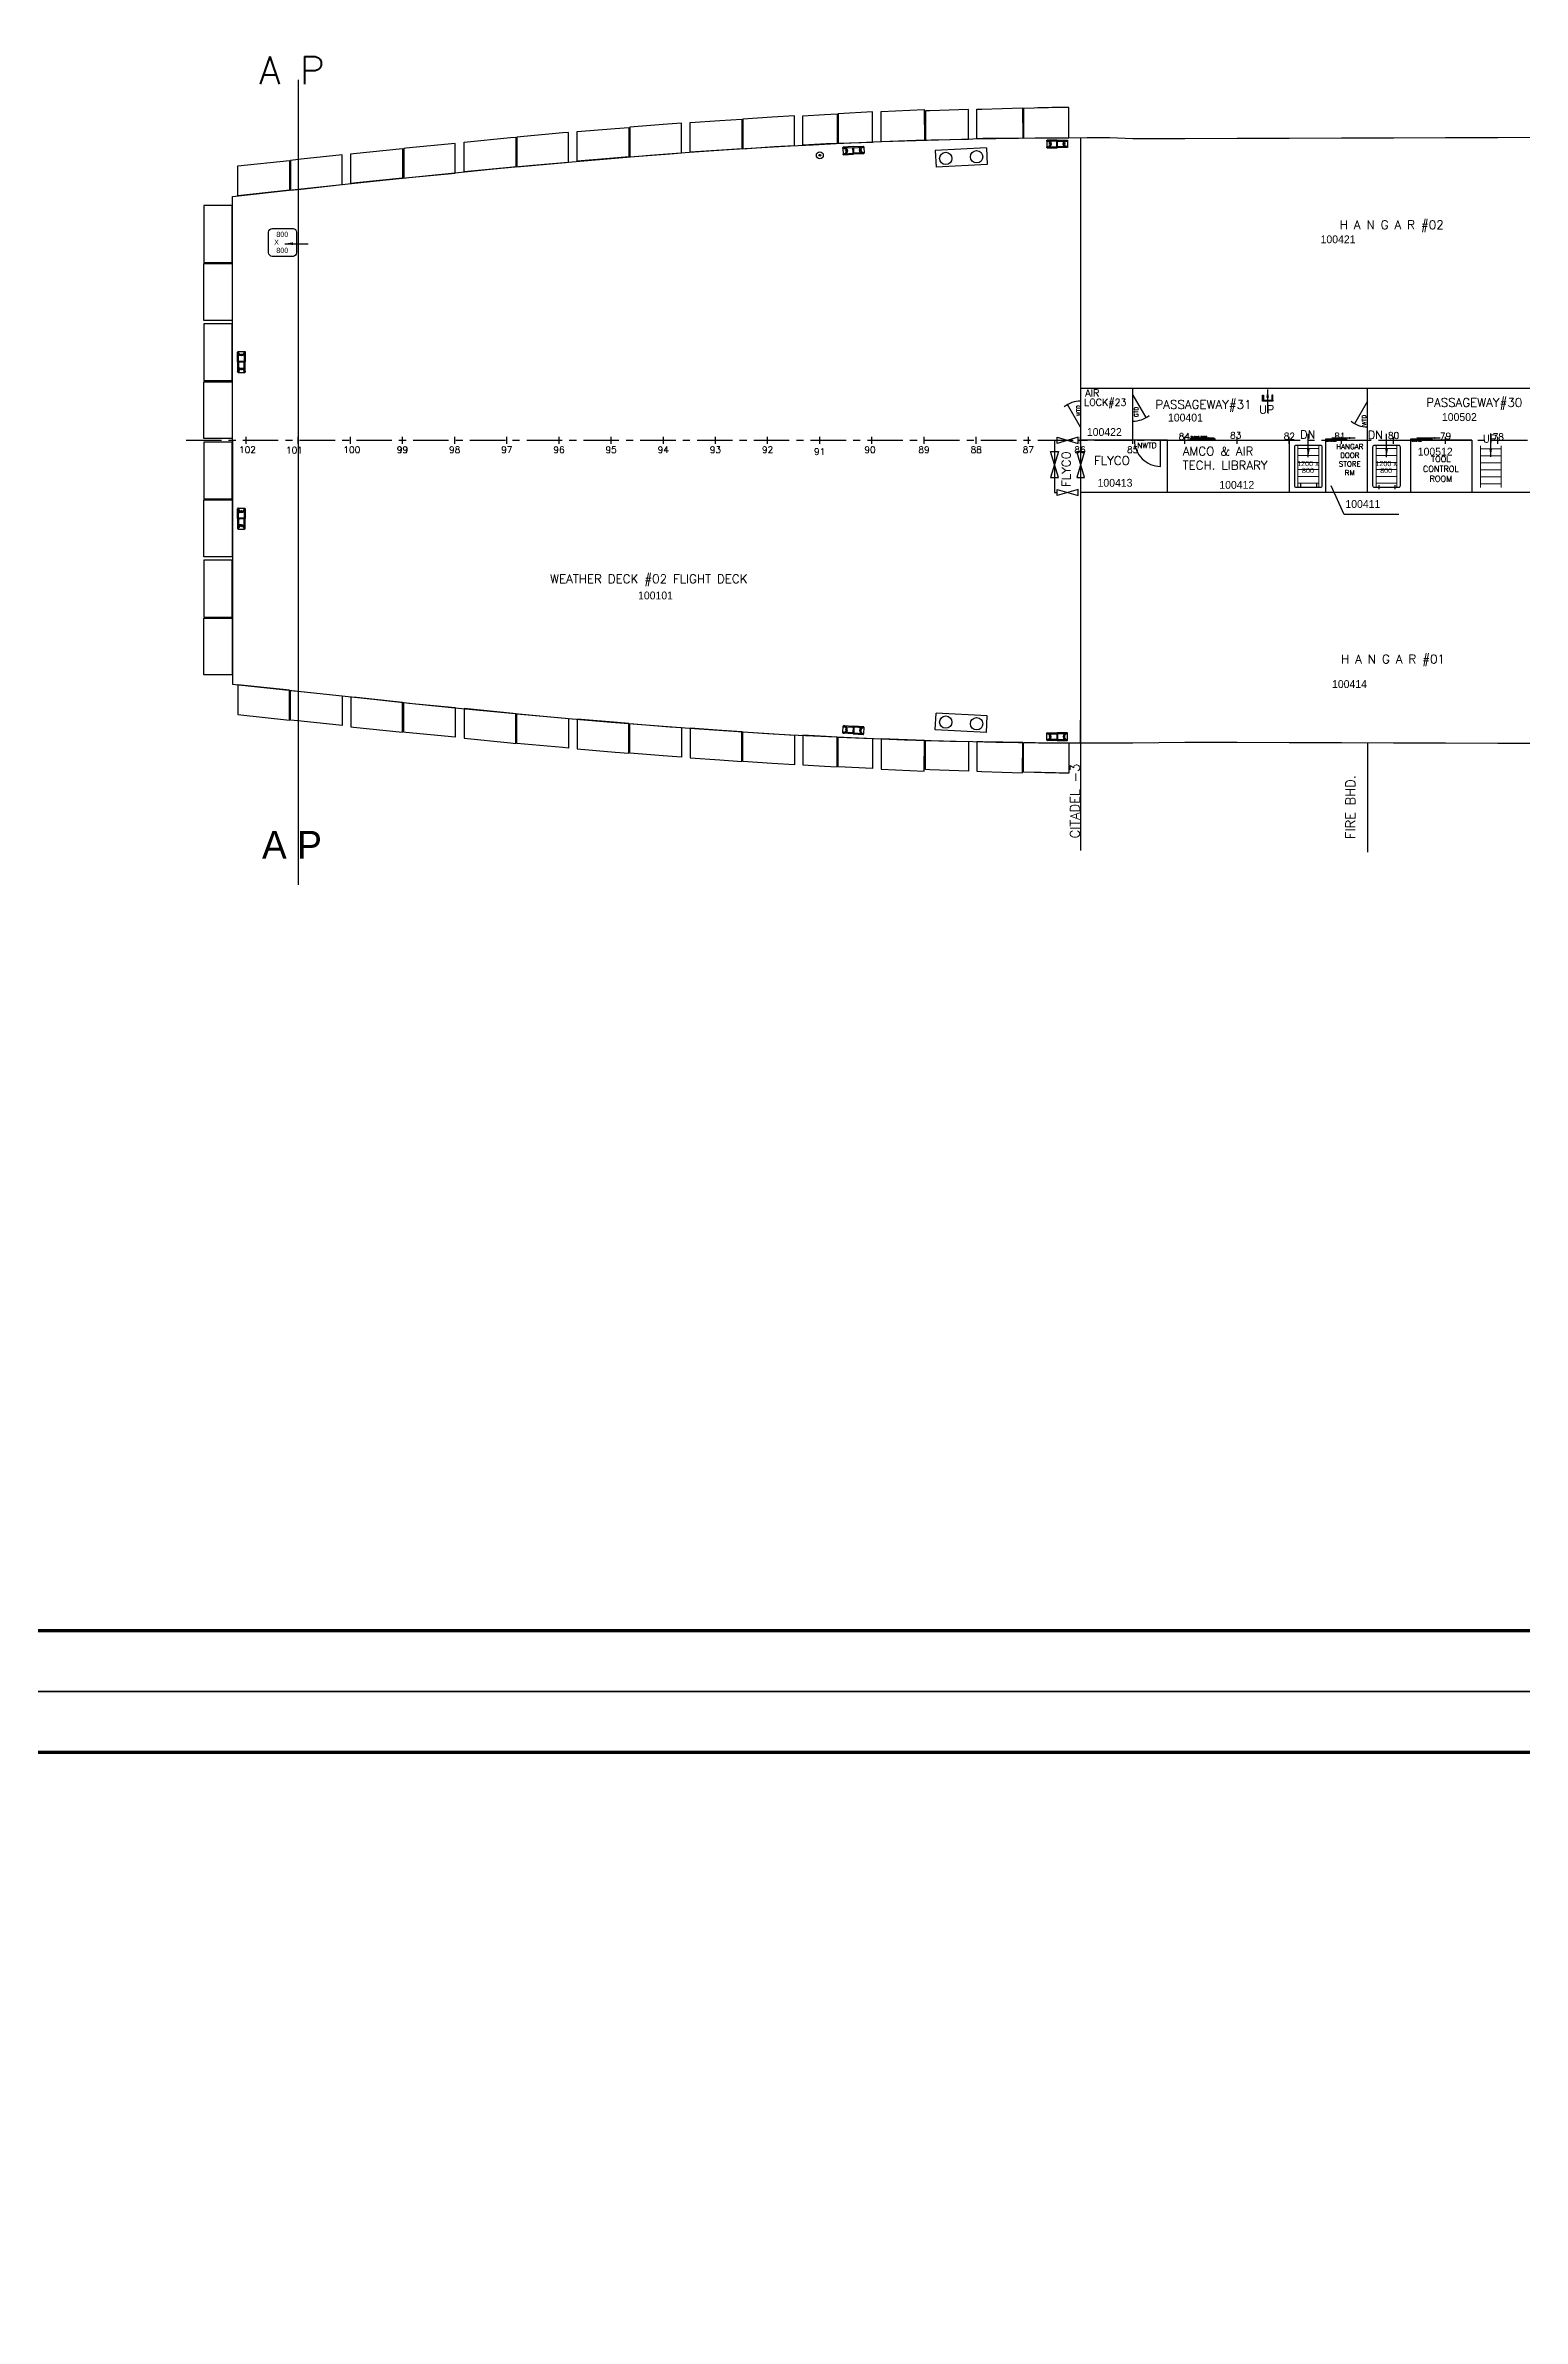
# Model space of a CAD drawing. Header units: inches. Extents: x -439515 to 171412, y -8673 to 415183.
# Drawn here: x 9820 to 46243, y 102012 to 158073 of the extents above; entities that cross this region are included whole.
import ezdxf
from ezdxf.enums import TextEntityAlignment as Align

# ---------------------------------------------------------------- set-up
doc = ezdxf.new("R2010")
doc.units = ezdxf.units.IN
doc.header["$LTSCALE"] = 700
doc.header["$MEASUREMENT"] = 0
for name, pattern in [('CENTER', [2, 1.25, -0.25, 0.25, -0.25]), ('CONTINU', [0]), ('DOTDASH1', [1600, 1000, -250, 100, -250])]:
    doc.linetypes.add(name, pattern=pattern)
for name, color, linetype in [('00', 7, 'Continuous'), ('01', 7, 'Continuous'), ('01DK', 7, 'Continuous'), ('1 DECK', 7, 'Continuous'), ('AP & CLS', 7, 'Continuous'), ('COMPT.NOS', 4, 'Continuous'), ('COMPTNAME', 7, 'Continuous'), ('HATCH', 142, 'Continuous'), ('HATCHES', 7, 'Continuous'), ('LIGHT_BULKHEADS', 7, 'Continuous'), ('UP-DOWN', 7, 'Continuous')]:
    doc.layers.add(name, color=color, linetype=linetype)
doc.layers.add('LADDER', color=7, linetype='Continuous', lineweight=15)
doc.styles.add('ROMANS', font='romans')
doc.styles.add('style1', font='romans.shx', dxfattribs={"height": 250})
doc.dimstyles.new('Copy(2) of Standard', dxfattribs={"dimtxt": 200, "dimasz": 150, "dimexe": 25, "dimexo": 25, "dimgap": 50, "dimtad": 2, "dimdec": 0, "dimzin": 0, "dimdsep": 46, "dimtxsty": 'Standard', "dimcen": 0, "dimclrd": 40, "dimclre": 40, "dimadec": 0, "dimazin": 0, "dimtfac": 1, "dimtdec": 0, "dimtmove": 2, "dimatfit": 3, "dimfxl": 1, "dimtolj": 1, "dimtzin": 0, "dimarcsym": 0})
doc.dimstyles.get("Standard").update_dxf_attribs({"dimtxt": 150.18, "dimasz": 200.18, "dimexe": 0.8, "dimexo": 0.625, "dimgap": 0.09, "dimtad": 0, "dimtih": 1, "dimtoh": 1, "dimdec": 0, "dimzin": 0, "dimdsep": 46, "dimtxsty": 'Standard', "dimcen": 8.09, "dimclrd": 40, "dimclre": 40, "dimadec": 0, "dimazin": 0, "dimtfac": 1, "dimtdec": 0, "dimtofl": 0, "dimtmove": 0, "dimatfit": 3, "dimfxl": 1, "dimtolj": 1, "dimtzin": 0, "dimarcsym": 0})

# ---------------------------------------------------------------- blocks, each defined once
blk = doc.blocks.new('FAIRB')
for p, q in [((4882, 9010), (4882, 9185)), ((4882, 9170), (4882, 9185)), ((4897, 9200), (5182, 9200)), ((4897, 9170), (5182, 9170)), ((5467, 9200), (5182, 9200)), ((5467, 9170), (5182, 9170)), ((5482, 9170), (5482, 9185)), ((5482, 9010), (5482, 9185)), ((4882, 8995), (4882, 9010)), ((5182, 9010), (4897, 9010)), ((5182, 8980), (4897, 8980)), ((5171, 9150), (5171, 9030)), ((5182, 9010), (5467, 9010)), ((5182, 8980), (5467, 8980)), ((5193, 9150), (5193, 9030)), ((5482, 8995), (5482, 9010))]:
    blk.add_line(p, q)
for centre, radius, start, end in [((4897, 9185), 15, 90, 270), ((4897, 9090), 110, 270, 90), ((4897, 9090), 80, 270, 90), ((5151, 9150), 20, 0, 90), ((5213, 9150), 20, 90, 180), ((5467, 9090), 110, 90, 270), ((5467, 9090), 80, 90, 270), ((5467, 9185), 15, 270, 90), ((4897, 8995), 15, 90, 270), ((4977, 9090), 20, 97.18076, 262.81924), ((5151, 9030), 20, 270, 0), ((5213, 9030), 20, 180, 270), ((5387, 9090), 20, 277.18076, 82.81924), ((5467, 8995), 15, 270, 90)]:
    blk.add_arc(centre, radius, start, end)
blk = doc.blocks.new('H 800x800')
at = {"layer": 'HATCH'}
blk.add_lwpolyline([(51335, -32897), (51935, -32897, -0.414214), (52035, -32997), (52035, -33597, -0.414214), (51935, -33697), (51335, -33697, -0.414214), (51235, -33597), (51235, -32997, -0.414214)], format="xyb", close=True, dxfattribs=at)
at = {"layer": 'HATCHES'}
for s, p in [('  X', (51277, -33364)), ('800', (51455, -33139)), ('800', (51455, -33600))]:
    blk.add_text(s, height=150, dxfattribs=at).set_placement(p)
blk = doc.blocks.new('A1M', base_point=(36991, 2400))
at = {"linetype": 'Continuous'}
for p, q in [((37491, 2550), (36491, 2250)), ((36491, 2550), (37491, 2250)), ((36491, 2250), (36491, 2550)), ((37491, 2250), (37491, 2550))]:
    blk.add_line(p, q, dxfattribs=at)
blk = doc.blocks.new('fghghj')
at = {"color": 3, "linetype": 'Continuous'}
blk.add_lwpolyline([(318315, -37952), (318615, -37952), (318615, -37927), (318315, -37927)], close=True, dxfattribs=at)
at = {"layer": '00', "color": 3}
for points in [[(318345, -38102), (318345, -37952), (318315, -37952), (318315, -38102)], [(318585, -38102), (318585, -37952), (318615, -37952), (318615, -38102)]]:
    blk.add_lwpolyline(points, close=True, dxfattribs=at)
at = {"layer": '01', "color": 4, "linetype": 'ByBlock'}
blk.add_line((318615, -37927), (318615, -37927), dxfattribs=at)
blk.add_line((318615, -37927), (318615, -37927), dxfattribs=at)
blk = doc.blocks.new('A$C49E2739F')
at = {"layer": 'LADDER', "color": 3}
for p, q in [((112, 600), (1312, 600)), ((200, 600), (200, 0)), ((400, 600), (400, 0)), ((600, 600), (600, 0)), ((800, 600), (800, 0)), ((1000, 600), (1000, 0)), ((1200, 600), (1200, 0)), ((112, 0), (1312, 0))]:
    blk.add_line(p, q, dxfattribs=at)
blk = doc.blocks.new('WT DOORS')
at = {"color": 7}
blk.add_line((30323, -121880), (29948, -121230), dxfattribs=at)
at = {"linetype": 'ByBlock'}
blk.add_arc((30323, -121880), 750, 89.93949, 128.58395, dxfattribs=at)
blk = doc.blocks.new('A$C4BFF05FE')
at = {"color": 3}
blk.add_lwpolyline([(-1189, 0), (0, 0), (0, 841), (-1189, 841)], close=True, dxfattribs=at)
at = {"color": 4, "const_width": 0.5}
blk.add_lwpolyline([(-1169, 10), (-10, 10), (-10, 831), (-1169, 831)], close=True, dxfattribs=at)

msp = doc.modelspace()

# ---------------------------------------------------------------- hatches: boundary and pattern name
at = {"linetype": 'ByBlock', "lineweight": -2, "ltscale": 0.2}
h = msp.add_hatch(color=0, dxfattribs=at)
edge = h.paths.add_edge_path()
edge.add_arc((38045.3, 148335.9), 8.39, 0, 360)
h = msp.add_hatch(color=0, dxfattribs=at)
edge = h.paths.add_edge_path()
edge.add_arc((38655.5, 148335.9), 8.39, 0, 360)
h = msp.add_hatch(color=0, dxfattribs=at)
edge = h.paths.add_edge_path()
edge.add_arc((41389.1, 148335.9), 8.39, 0, 360)
h = msp.add_hatch(color=0, dxfattribs=at)
edge = h.paths.add_edge_path()
edge.add_arc((41389.1, 148335.9), 8.39, 0, 360)
h = msp.add_hatch(color=0, dxfattribs=at)
edge = h.paths.add_edge_path()
edge.add_arc((41903.7, 148335.9), 8.39, 0, 360)
h = msp.add_hatch(color=0, dxfattribs=at)
edge = h.paths.add_edge_path()
edge.add_arc((41903.7, 148335.9), 8.39, 0, 360)
h = msp.add_hatch(color=0, dxfattribs=at)
edge = h.paths.add_edge_path()
edge.add_arc((43489.7, 148335.9), 8.39, 0, 360)
h = msp.add_hatch(color=0, dxfattribs=at)
edge = h.paths.add_edge_path()
edge.add_arc((44004.3, 148335.9), 8.39, 0, 360)

# ---------------------------------------------------------------- linework, layer by layer
at = {"color": 7, "linetype": 'Continuous'}
for p, q in [((33020.6, 155545.6), (31758.6, 155478.5)), ((31758.6, 155478.5), (31780.4, 155067.6)), ((33020.6, 155545.6), (33042.4, 155134.6)), ((33042.4, 155134.6), (31780.4, 155067.6)), ((14767.6, 148250.1), (14767.6, 148421.6)), ((16053.7, 148250.1), (16053.7, 148421.6)), ((17339.7, 148250.1), (17339.7, 148421.6)), ((18625.8, 148250.1), (18625.8, 148421.6)), ((19911.8, 148250.1), (19911.8, 148421.6)), ((21197.9, 148250.1), (21197.9, 148421.6)), ((22484, 148250.1), (22484, 148421.6)), ((23770, 148250.1), (23770, 148421.6)), ((25056.1, 148250.1), (25056.1, 148421.6)), ((26342.2, 148250.1), (26342.2, 148421.6)), ((27628.2, 148250.1), (27628.2, 148421.6)), ((28914.3, 148250.1), (28914.3, 148421.6)), ((30200.3, 148250.1), (30200.3, 148421.6)), ((31486.4, 148250.1), (31486.4, 148421.6)), ((32772.5, 148250.1), (32772.5, 148421.6)), ((34701.6, 147047.5), (34769.6, 147047.5)), ((31758.6, 141193.2), (31780.4, 141604.1)), ((33042.4, 141537.1), (31780.4, 141604.1)), ((33020.6, 141126.2), (33042.4, 141537.1)), ((33020.6, 141126.2), (31758.6, 141193.2))]:
    msp.add_line(p, q, dxfattribs=at)
for p, q in [((35344.6, 155799.7), (35344.6, 140872)), ((35987.6, 148335.9), (36634.4, 148335.9)), ((35344.6, 140872), (35344.6, 141429.3))]:
    msp.add_line(p, q)
at = {"color": 7}
for p, q in [((35344.6, 149621.9), (50134.3, 149621.9)), ((42417.9, 147049.8), (42417.9, 149621.9)), ((34058.5, 148250.1), (34058.5, 148421.6)), ((34701.6, 148335.9), (34701.6, 147047.5)), ((36630.7, 148250.1), (36630.7, 148421.6)), ((37916.7, 148250.1), (37916.7, 148421.6)), ((39202.8, 148250.1), (39202.8, 148421.6)), ((51420.4, 147049.8), (35344.6, 147049.8))]:
    msp.add_line(p, q, dxfattribs=at)
at = {"color": 5}
for p, q in [((35344.6, 148250.1), (35344.6, 148421.6)), ((40488.8, 148250.1), (40488.8, 148421.6)), ((41774.9, 148250.1), (41774.9, 148421.6)), ((43061, 148250.1), (43061, 148421.6)), ((44347, 148250.1), (44347, 148421.6)), ((45633.1, 148250.1), (45633.1, 148421.6))]:
    msp.add_line(p, q, dxfattribs=at)
at = {"color": 42}
for p, q in [((37488, 148335.9), (40488.8, 148335.9)), ((40488.8, 148335.9), (40488.8, 147049.8))]:
    msp.add_line(p, q, dxfattribs=at)
at = {"linetype": 'CONTINU'}
msp.add_line((44990.1, 148335.9), (43489.7, 148335.9), dxfattribs=at)
at = {"color": 7}
for points in [[(29369.2, 156389.6), (29369.2, 155659.9), (30214.9, 155691.8), (30213.8, 156433)], [(31519.3, 156456.8), (31521.6, 155737.9), (31657.1, 155741.8), (32578.4, 155765.7), (32578.4, 156494.9), (31625.7, 156461.9)], [(22716.8, 155928.4), (22577.8, 155916.6), (21443, 155814.5), (21443, 155082.8), (22641.2, 155190.6), (22716.8, 155197)], [(22930.3, 155947.4), (23867.8, 156026.7), (24203.2, 156053.6), (24203.2, 155322.5), (23927.6, 155300.4), (22930.3, 155216)], [(25502.4, 156153.9), (25161.1, 156130.2), (24228.9, 156055.6), (24228.9, 155324.5), (25215.4, 155403.4), (25502.4, 155423.3)], [(26988.8, 156258), (26988.8, 155527.5), (26501.4, 155494), (25715.8, 155439.6), (25715.8, 156170.1), (26451.3, 156221.1)], [(27015.6, 156256.8), (27015.6, 155526.3), (27789.7, 155579.5), (28288.9, 155609.7), (28288.9, 156339.9), (27742.7, 156306.7)], [(28499.4, 155613), (28499.1, 156340), (29032.8, 156372.4), (29343.5, 156388.3), (29344.3, 155654.9), (29073.6, 155644.7)], [(17138.9, 155372.8), (16125, 155266), (15865.6, 155238.5), (15865.6, 154505.6), (16201.6, 154541.2), (17138.9, 154640)], [(17353.2, 155401.4), (17412.9, 155407.7), (18626, 155532.3), (18626, 154799.7), (17488.3, 154682.9), (17353.2, 154668.6)], [(19926.6, 155659.1), (18704.3, 155540.9), (18653.1, 155535.6), (18653.1, 154803), (18776.6, 154815.7), (19926.6, 154926.9)], [(20144.6, 155687), (21284.8, 155800.3), (21417.3, 155812.2), (21417.3, 155080.5), (21353.5, 155074.7), (20144.6, 154954.6)], [(14566.7, 155100.8), (15839.9, 155235.7), (15839.9, 154502.9), (14566.7, 154367.9)], [(13723.3, 152721.3), (14422.6, 152721.3), (14422.6, 154123.1), (13723.3, 154123.1)], [(13723.3, 151293.8), (13723.3, 152695.6), (14422.6, 152695.6), (14422.6, 151293.8)], [(13723.3, 149806.3), (14422.6, 149806.3), (14422.6, 151208.1), (13723.3, 151208.1)], [(13723.3, 148378.7), (13723.3, 149780.5), (14422.6, 149780.5), (14422.6, 148378.7)], [(13723.3, 146891.2), (14422.6, 146891.2), (14422.6, 148293), (13723.3, 148293)], [(13723.3, 145463.7), (13723.3, 146865.5), (14422.6, 146865.5), (14422.6, 145463.7)], [(13723.3, 143976.1), (14422.6, 143976.1), (14422.6, 145377.9), (13723.3, 145377.9)], [(13723.3, 142548.6), (13723.3, 143950.4), (14422.6, 143950.4), (14422.6, 142548.6)], [(14566.7, 141570.9), (15839.9, 141436), (15839.9, 142168.8), (14566.7, 142303.8)], [(17138.9, 141299), (16125, 141405.8), (15865.6, 141433.2), (15865.6, 142166.1), (16201.6, 142130.5), (17138.9, 142031.8)], [(17353.2, 141270.3), (17412.9, 141264), (18626, 141139.5), (18626, 141872.1), (17488.3, 141988.9), (17353.2, 142003.1)], [(19926.6, 141012.7), (18704.3, 141130.8), (18653.1, 141136.1), (18653.1, 141868.7), (18776.6, 141856), (19926.6, 141744.8)], [(20144.6, 140984.7), (21284.8, 140871.5), (21417.3, 140859.6), (21417.3, 141591.3), (21353.5, 141597), (20144.6, 141717.1)], [(22716.8, 140743.3), (22577.8, 140755.1), (21443, 140857.2), (21443, 141589), (22641.2, 141481.1), (22716.8, 141474.7)], [(22930.3, 140724.4), (23867.8, 140645), (24203.2, 140618.2), (24203.2, 141349.3), (23927.6, 141371.3), (22930.3, 141455.7)], [(25502.4, 140517.9), (25161.1, 140541.5), (24228.9, 140616.1), (24228.9, 141347.2), (25215.4, 141268.3), (25502.4, 141248.4)], [(26988.8, 140413.7), (26988.8, 141144.2), (26501.4, 141177.7), (25715.8, 141232.2), (25715.8, 140501.7), (26451.3, 140450.7)], [(27015.6, 140414.9), (27015.6, 141145.4), (27789.7, 141092.3), (28288.9, 141062), (28288.9, 140331.9), (27742.7, 140365)], [(28499.4, 141058.7), (28499.1, 140331.7), (29032.8, 140299.3), (29343.5, 140283.4), (29344.3, 141016.9), (29073.6, 141027)], [(29369.2, 140282.1), (29369.2, 141011.8), (30214.9, 140979.9), (30213.8, 140238.7)], [(31519.3, 140214.9), (31521.6, 140933.8), (31657.1, 140929.9), (32578.4, 140906), (32578.4, 140176.8), (31625.7, 140209.8)]]:
    msp.add_lwpolyline(points, close=True, dxfattribs=at)
for points in [[(31486.8, 156495.1), (31492.3, 155737), (30427.1, 155700.2), (30428.2, 156443.7), (31486.8, 156494.5)], [(33916.4, 156536.5), (33918.7, 155789.3), (32937.2, 155775.6), (32786.3, 155770.3), (32786.3, 156499.6), (32912.9, 156503.9), (33916.4, 156536.1)], [(31486.8, 140176.6), (31492.3, 140934.7), (30427.1, 140971.5), (30428.2, 140228.1), (31486.8, 140177.2)], [(33916.4, 140135.3), (33918.7, 140882.5), (32937.2, 140896.1), (32786.3, 140901.4), (32786.3, 140172.2), (32912.9, 140167.8), (33916.4, 140135.7)]]:
    msp.add_lwpolyline(points, dxfattribs=at)
for points in [[(33938.9, 155789.5), (34222.1, 155792.7, -0.0040194), (34916.6, 155798.3, -0.0039156), (35056.3, 155798.3), (35056.3, 156547, 0.0009973), (34905, 156544.9, 0.0034315), (34199.7, 156528.7), (33938.9, 156520.4), (33938.9, 155790.8)], [(36673.5, 148335.9, 0.4142136), (37316.6, 147692.8), (37316.6, 148335.9)], [(33938.9, 140882.2), (34222.1, 140879, 0.0040194), (34916.6, 140873.4, 0.0039156), (35056.3, 140873.4), (35056.3, 140124.7, -0.0009973), (34905, 140126.9, -0.0034315), (34199.7, 140143), (33938.9, 140151.3), (33938.9, 140880.9)]]:
    msp.add_lwpolyline(points, format="xyb", dxfattribs=at)
at = {"color": 5, "linetype": 'CENTER'}
msp.add_lwpolyline([(13286.9, 148335.9), (107364.1, 148335.9), (150796.5, 148335.9)], dxfattribs=at)
at = {"linetype": 'CONTINU'}
msp.add_lwpolyline([(37488, 147049.8), (37488, 148335.9), (35344.6, 148335.9)], dxfattribs=at)
at = {"color": 0, "linetype": 'ByBlock', "lineweight": -2, "ltscale": 0.2}
for points in [[(38045.3, 148375.6), (38655.5, 148375.6), (38655.5, 148344.7), (38045.3, 148344.7)], [(41389.1, 148375.1), (41903.5, 148375.1), (41903.5, 148344.3), (41389.1, 148344.3)], [(41389.1, 148375.1), (41903.5, 148375.1), (41903.5, 148344.3), (41389.1, 148344.3)], [(43489.7, 148375.1), (44004.1, 148375.1), (44004.1, 148344.3), (43489.7, 148344.3)], [(43489.7, 148375.1), (44004.1, 148375.1), (44004.1, 148344.3), (43489.7, 148344.3)]]:
    msp.add_lwpolyline(points, close=True, dxfattribs=at)
at = {"color": 42}
msp.add_lwpolyline([(41389.1, 147049.8), (41389.1, 148335.9), (42417.9, 148335.9)], dxfattribs=at)
msp.add_lwpolyline([(43489.7, 148335.9), (44990.1, 148335.9), (44990.1, 147049.8)])
at = {"color": 7, "linetype": 'Continuous'}
for centre in [(32019.5, 155286.3), (32781.5, 155326.8), (32019.5, 141385.4), (32781.5, 141344.9)]:
    msp.add_circle(centre, 152.4, dxfattribs=at)
at = {"color": 0, "linetype": 'ByBlock', "lineweight": -2, "ltscale": 0.2}
for centre in [(38045.3, 148335.9), (38655.5, 148335.9), (41389.1, 148335.9), (41389.1, 148335.9), (41903.7, 148335.9), (41903.7, 148335.9)]:
    msp.add_circle(centre, 8.39, dxfattribs=at)
at = {"layer": '00'}
msp.add_line((43489.7, 147049.8), (43489.7, 148335.9), dxfattribs=at)
at = {"layer": '01', "color": 1, "linetype": 'ByBlock'}
msp.add_line((36630.7, 148335.9), (36630.7, 149621.9), dxfattribs=at)
at = {"layer": '01', "linetype": 'ByBlock'}
for p, q in [((34701.6, 148335.9), (34769.6, 148335.9)), ((35284, 148335.9), (35344.6, 148335.9))]:
    msp.add_line(p, q, dxfattribs=at)
at = {"layer": '01', "color": 4, "linetype": 'ByBlock'}
for p, q in [((35344.6, 140872), (35344.6, 138220)), ((42418.8, 140878.5), (42418.8, 138179.4))]:
    msp.add_line(p, q, dxfattribs=at)
at = {"layer": '01DK'}
for radius in [85.7, 21.4]:
    msp.add_circle((28914.3, 155366.1), radius, dxfattribs=at)
at = {"layer": '1 DECK', "color": 7}
for q in [(14432.2, 154350.7), (14432.2, 142321.1)]:
    msp.add_line((14432.2, 148335.9), q, dxfattribs=at)
at = {"layer": '1 DECK', "color": 0, "linetype": 'Continuous'}
for points in [[(14432.2, 154350.7), (16053.7, 154526.1), (17982.7, 154732.7), (18947.3, 154833.9), (19911.8, 154931.6), (20875.5, 155026.8), (21840.1, 155117.7), (22804.6, 155205.2), (23770, 155288.3), (24733.7, 155365.5), (25698.3, 155438.4), (26662.8, 155504.4), (27628.2, 155564.4), (28190.7, 155597), (28752.2, 155626.1), (29314.7, 155653.6), (29877.1, 155678.4), (30439.5, 155700.7), (31002, 155721.3), (31564.4, 155739.3), (32127.7, 155754.7), (32690.2, 155768.4), (33253.5, 155779.6), (33815.9, 155788.2), (34379.2, 155794.2), (34941.6, 155798.5), (35504.9, 155800.2), (36067.4, 155799.3), (36630.7, 155775.2)], [(14432.2, 142321.1), (16053.7, 142145.6), (17982.7, 141939), (18947.3, 141837.8), (19911.8, 141740.1), (20875.5, 141644.9), (21840.1, 141554), (22804.6, 141466.6), (23770, 141383.4), (24733.7, 141306.2), (25698.3, 141233.4), (26662.8, 141167.4), (27628.2, 141107.3), (28190.7, 141074.8), (28752.2, 141045.6), (29314.7, 141018.2), (29877.1, 140993.3), (30439.5, 140971), (31002, 140950.4), (31564.4, 140932.4), (32127.7, 140917), (32690.2, 140903.3), (33253.5, 140892.1), (33815.9, 140883.6), (34379.2, 140877.6), (34941.6, 140873.3), (35504.9, 140871.6), (36067.4, 140872.4), (36630.7, 140875.8)]]:
    msp.add_lwpolyline(points, dxfattribs=at)
at = {"layer": '1 DECK'}
for points in [[(36630.7, 155775.2, 0), (37916.7, 155780.1, 0), (39202.8, 155784.4, 0), (40488.8, 155788.3, 0), (41774.9, 155791.6, 0), (43061, 155794.9, 0), (44347, 155799.1, 0), (45633.1, 155803, 0), (46919.2, 155807.9, 0)], [(36630.8, 140875.8, 0), (37916.7, 140891.6, 0), (39202.8, 140887.3, 0), (40488.8, 140883.4, 0), (41774.9, 140880.1, 0), (43061, 140876.9, 0), (44347, 140872.7, 0), (45633.1, 140868.7, 0), (46919.2, 140863.9, 0)]]:
    msp.add_polyline3d(points, dxfattribs=at)
at = {"layer": 'AP & CLS', "color": 7, "linetype": 'DOTDASH1'}
msp.add_line((16053.7, 157225.1), (16053.7, 137373.2), dxfattribs=at)
at = {"layer": 'COMPT.NOS', "color": 4, "linetype": 'ByBlock'}
for p, q in [((41847.7, 146506.2), (41522.6, 147213.2)), ((43195.8, 146506.2), (41847.7, 146506.2))]:
    msp.add_line(p, q, dxfattribs=at)
at = {"layer": 'HATCHES'}
for points in [[(41260.5, 148207.3), (40660.3, 148207.3, 0.4142136), (40617.4, 148164.4), (40617.4, 147221.3, 0.4142136), (40660.3, 147178.4), (41260.5, 147178.4, 0.4142136), (41303.3, 147221.3), (41303.3, 148164.4, 0.4142136)], [(43189.6, 148207.3), (42589.4, 148207.3, 0.4142136), (42546.5, 148164.4), (42546.5, 147221.3, 0.4142136), (42589.4, 147178.4), (43189.6, 147178.4, 0.4142136), (43232.4, 147221.3), (43232.4, 148164.4, 0.4142136)]]:
    msp.add_lwpolyline(points, format="xyb", close=True, dxfattribs=at)
at = {"layer": 'LIGHT_BULKHEADS'}
for p, q in [((40768.5, 147259.1), (40768.5, 147162.8)), ((41165, 147259.1), (41165, 147162.8)), ((42697.6, 147226.6), (42697.6, 147130.3)), ((43094, 147226.6), (43094, 147130.3))]:
    msp.add_line(p, q, dxfattribs=at)

# ---------------------------------------------------------------- block references
at = {"linetype": 'ByBlock', "xscale": 150, "yscale": 150, "zscale": 150}
for p in [(171412, 117476.5), (171412, -8673.5)]:
    msp.add_blockref('A$C4BFF05FE', p, dxfattribs=at)
at = {"color": 7, "linetype": 'Continuous'}
for p, xscale, yscale, zscale, rotation in [((24851, 163002.7), -0.8573749999999998, 0.8573749999999999, 0.8573749999999999, 183.3603662836836), ((24851, 133669), 0.857375, 0.857375, 0.857375, 356.6396337163164)]:
    msp.add_blockref('FAIRB', p, dxfattribs=dict(at, xscale=xscale, yscale=yscale, zscale=zscale, rotation=rotation))
at = {"color": 7}
for name, p, xscale, yscale, zscale, rotation in [('FAIRB', (30273, 163409.7), -0.8573749999999997, 0.8573749999999999, 0.8573749999999999, 180.3746444353721), ('FAIRB', (6887.2, 145774.1), -0.8573749999999997, 0.8573749999999999, 0.8573749999999999, 270.3746444353721), ('A1M', (34702.3, 147739.6), 0.6430312499999998, 0.6430312499999998, 0.6430312499999998, 270), ('A1M', (35344.6, 147739.6), 0.6430312499999998, 0.6430312499999998, 0.6430312499999998, 270), ('FAIRB', (6887.2, 150897.6), 0.8573749999999997, 0.8573749999999997, 0.8573749999999997, 269.6253555646279), ('FAIRB', (30273, 133262), 0.8573749999999997, 0.8573749999999997, 0.8573749999999997, 359.6253555646279)]:
    msp.add_blockref(name, p, dxfattribs=dict(at, xscale=xscale, yscale=yscale, zscale=zscale, rotation=rotation))
at = {"xscale": 0.8573749999999999, "yscale": 0.8573749999999999, "zscale": 0.8573749999999999}
msp.add_blockref('H 800x800', (-28604, 181763.1), dxfattribs=at)
at = {"color": 2, "xscale": 0.8573749999999999, "yscale": 0.8573749999999999, "zscale": 0.8573749999999999}
msp.add_blockref('WT DOORS', (9346.6, 253154), dxfattribs=at)
at = {"color": 2, "yscale": 0.8573749999999999, "zscale": 0.8573749999999999, "rotation": 180}
for p, xscale in [((62632.4, 44953.9), 0.8573749999999999), ((16419.9, 44803.8), -0.8573749999999999)]:
    msp.add_blockref('WT DOORS', p, dxfattribs=dict(at, xscale=xscale))
at = {"color": 5, "linetype": 'Continuous', "xscale": -0.8573749999999999, "yscale": 0.8573749999999999, "zscale": 0.8573749999999999, "rotation": 180}
msp.add_blockref('fghghj', (-233086.5, 116782.8), dxfattribs=at)
at = {"color": 7, "xscale": 0.5144249999800377, "yscale": 0.5144250000798493, "zscale": 0.5144249999999999}
for p in [(35026.8, 148335.9), (35026.8, 147047.5)]:
    msp.add_blockref('A1M', p, dxfattribs=at)
at = {"layer": 'LIGHT_BULKHEADS', "color": 3, "extrusion": (0, 0, -1), "xscale": 0.8573749999999999, "yscale": 0.8573749999999999, "zscale": -0.8573749999999999, "rotation": 270}
for p in [(-41217.5, 148303.4), (-43146.6, 148303.4), (-45718.7, 148292.9)]:
    msp.add_blockref('A$C49E2739F', p, dxfattribs=at)

# ---------------------------------------------------------------- texts
at = {"linetype": 'Continuous', "style": 'ROMANS'}
msp.add_text('A P', height=685.9, dxfattribs=at).set_placement((15086.8, 157118.3))
at = {"color": 7, "style": 'ROMANS'}
for s, p in [('WTD', (35342.2, 148932.3)), ('GTD', (36767.9, 148906.9)), ('WTD', (42387.2, 148695.2))]:
    msp.add_text(s, height=101.6, rotation=90, dxfattribs=at).set_placement(p)
for s, p in [('102', (14799.9, 148022.1)), ('101', (15957.5, 148011.7)), ('100', (17372, 148022.1)), ('100', (17372, 148022.1)), ('99', (18617.7, 148022.1)), ('99', (18624, 148022.1)), ('98', (19910.1, 148022.1)), ('97', (21196.2, 148022.1)), ('96', (22482.2, 148022.1)), ('95', (23768.3, 148022.1)), ('94', (25054.4, 148022.1)), ('93', (26340.4, 148022.1)), ('92', (27626.5, 148022.1)), ('91', (28912.5, 147974.8)), ('90', (30153.1, 148022.1)), ('90', (30153.1, 148022.1)), ('89', (31484.7, 148022.1)), ('88', (32770.7, 148022.1)), ('87', (34056.8, 148022.1)), ('86', (35331.3, 148022.1)), ('85', (36630.7, 148022.1)), ('84', (37903.5, 148350.4)), ('83', (39171.8, 148376.2)), ('82', (40494.4, 148355.4)), ('81', (41738.1, 148355.4)), ('80', (43061.5, 148369.6)), ('79', (44343.1, 148360)), ('78', (45643.4, 148337.1))]:
    msp.add_text(s, height=162.04, dxfattribs=at).set_placement(p, align=Align.CENTER)
for s, height, p in [('NWTD', 135.47, (36738.3, 148140.8, 0)), ('SLIDING DOOR', 27.094, (41406.6, 148305.7)), ('SLIDING DOOR', 27.094, (41406.6, 148305.7)), ('SLIDING DOOR', 27.094, (43507.2, 148305.7)), ('SLIDING DOOR', 27.094, (43507.2, 148305.7))]:
    msp.add_text(s, height=height, dxfattribs=at).set_placement(p)
at = {"style": 'ROMANS'}
msp.add_text('UP', height=186.67, dxfattribs=at).set_placement((45263.1, 148281))
at = {"color": 7, "style": 'ROMANS'}
for s, p in [('CITADEL -3', (35324.7, 140357.4)), ('FIRE BHD.', (42116.5, 140078.6))]:
    msp.add_text(s, height=235.78, rotation=90, dxfattribs=at).set_placement(p, align=Align.RIGHT)
at = {"color": 7}
msp.add_text('A P', height=685.9, dxfattribs=at).set_placement((15158.5, 138014))
at = {"insert": (38061.8, 148436.7), "char_height": 42.869, "width": 533.201, "attachment_point": 1}
msp.add_mtext('{\\Fromans.shx|c0;SLIDING DOOR}', dxfattribs=at)
at = {"layer": 'COMPT.NOS', "color": 4, "linetype": 'ByBlock', "char_height": 192.91, "width": 1570.243, "attachment_point": 1}
for s, insert in [('100421', (41262.9, 153387.9)), ('100422', (35500.4, 148635.5)), ('100401', (37499.8, 148991.4)), ('100502', (44254.9, 149004.8)), ('100512', (43658.8, 148151.3)), ('100413', (35763.1, 147383.4)), ('100412', (38765.3, 147331.5)), ('100411', (41875.2, 146860.3)), ('100101', (24432.5, 144604.9)), ('100414', (41545.1, 142419.3))]:
    msp.add_mtext(s, dxfattribs=dict(at, insert=insert))
at = {"layer": 'COMPTNAME', "style": 'style1'}
for s, p in [('H A N G A R #02', (44298.2, 153543.9)), ('WEATHER DECK #02 FLIGHT DECK', (27131.6, 144810.1)), ('H A N G A R #01', (44329.7, 142833.8))]:
    msp.add_text(s, height=214.344, dxfattribs=at).set_placement(p, align=Align.RIGHT)
at = {"layer": 'COMPTNAME', "color": 7, "linetype": 'ByBlock', "style": 'style1'}
for s, p in [('LOCK#23', (35432.4, 149188.7)), ('AIR  ', (35460.5, 149415.7))]:
    msp.add_text(s, height=171.47, dxfattribs=at).set_placement(p)
at = {"layer": 'COMPTNAME', "color": 7, "style": 'style1'}
for s, height, p in [('PASSAGEWAY#31', 214.344, (39561.1, 149110.4)), ('PASSAGEWAY#30', 214.344, (46236.7, 149161.6)), ('FLYCO', 214.34, (36559.3, 147727.5))]:
    msp.add_text(s, height=height, dxfattribs=at).set_placement(p, align=Align.RIGHT)
msp.add_text('FLYCO', height=214.34, rotation=90, dxfattribs=at).set_placement((35097.3, 148065.3), align=Align.RIGHT)
at = {"layer": 'COMPTNAME', "linetype": 'ByBlock', "style": 'style1'}
for s, p in [('AMCO & AIR ', (37862, 147958.8)), ('TECH. LIBRARY', (37862, 147612.1))]:
    msp.add_text(s, height=214.344, dxfattribs=at).set_placement(p)
at = {"layer": 'COMPTNAME', "color": 7, "char_height": 128.606, "attachment_point": 5, "style": 'style1'}
for s, insert, width in [('HANGAR DOOR STORE RM', (41983, 147857.4), 813.006), ('{\\H1.134x;TOOL CONTROL ROOM}', (44228.1, 147629.8), 1575.764)]:
    msp.add_mtext(s, dxfattribs=dict(at, insert=insert, width=width))
at = {"layer": 'HATCHES', "char_height": 128.61, "width": 555.322, "attachment_point": 5, "line_spacing_factor": 0.8}
for insert in [(40950.6, 147675.5), (42879.7, 147675.5)]:
    msp.add_mtext('1200 x 800', dxfattribs=dict(at, insert=insert))
at = {"layer": 'UP-DOWN', "color": 7, "style": 'ROMANS'}
for s, p in [('UP', (39746.9, 148994)), ('DN', (40761.6, 148375.6)), ('DN', (42429, 148368.7))]:
    msp.add_text(s, height=201.59, dxfattribs=at).set_placement(p)

# ---------------------------------------------------------------- leaders
at = {"color": 3}
for points in [[(15721.7, 153184.3), (16299.4, 153184.3)], [(39957.3, 149589.2), (39957.3, 149011.6)], [(40960.4, 147918.4), (40960.4, 148496.1)], [(42889.5, 147918.4), (42889.5, 148496.1)], [(45457.5, 147925.8), (45457.5, 148503.5)]]:
    msp.add_leader(points, dimstyle='Standard', dxfattribs=at)
at = {"layer": 'HATCHES', "lineweight": -2}
for points in [[(38642, 148391.3), (38064.4, 148391.3)], [(42114.4, 148391.3), (41536.7, 148391.3)], [(42114.4, 148391.3), (41536.7, 148391.3)], [(44214.9, 148391.3), (43637.3, 148391.3)], [(44214.9, 148391.3), (43637.3, 148391.3)]]:
    msp.add_leader(points, dimstyle='Copy(2) of Standard', dxfattribs=at)

doc.saveas('drawing.dxf')
